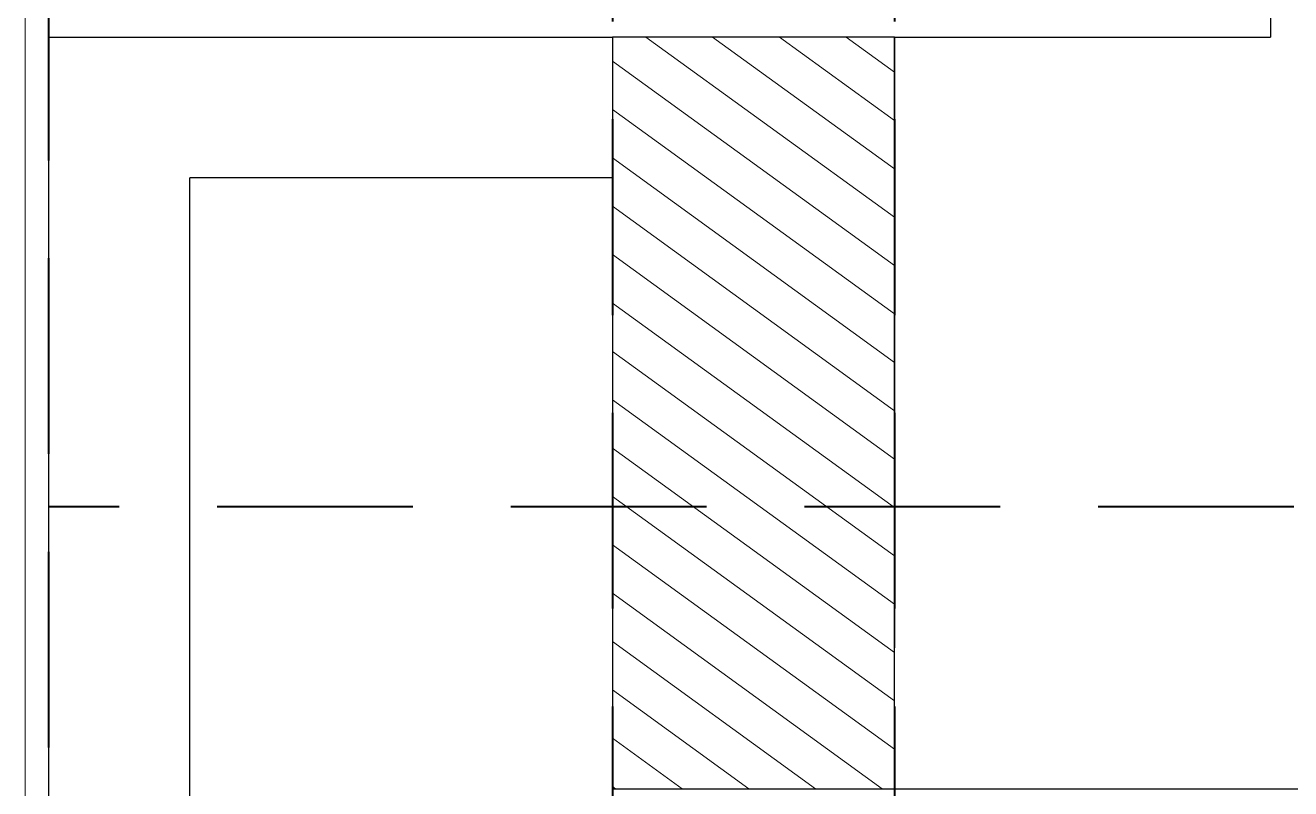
# Model space of a CAD drawing. Header units: inches. Extents: x -189347 to -188565, y -48525 to -47011.
# Drawn here: x -189249.95 to -189209.55, y -47997.87 to -47973.49 of the extents above; entities that cross this region are included whole.
import ezdxf

# ---------------------------------------------------------------- set-up
doc = ezdxf.new("R2010")
doc.units = ezdxf.units.IN
doc.header["$LTSCALE"] = 25
doc.header["$MEASUREMENT"] = 0
doc.linetypes.add('DASHED2', pattern=[0.375, 0.25, -0.125])
for name, color, linetype, lineweight in [('COLUMN', 1, 'Continuous', 30), ('COLUMNHATCH', 8, 'Continuous', 0), ('PLASTER LINE', 1, 'Continuous', 5), ('PP--BEAM', 104, 'DASHED2', 40), ('PP-WALL', 7, 'Continuous', 30)]:
    doc.layers.add(name, color=color, linetype=linetype, lineweight=lineweight)

msp = doc.modelspace()

# ---------------------------------------------------------------- hatches: boundary and pattern name
at = {"layer": 'COLUMNHATCH', "ltscale": 5}
h = msp.add_hatch(dxfattribs=at)
h.set_pattern_fill('ANSI31', color=256, scale=10, angle=99.05005462872136, style=0)
h.set_pattern_definition([(144.0500546287213, (-991.6262969374075, -2979.542852115199), (-0.7338478202626239, -1.011912731758918), [])])
h.paths.add_polyline_path([(-189231.1991238233, -47973.86745093866), (-189231.1991238233, -47997.86745093866), (-189222.1991238233, -47997.86745093866), (-189222.1991238233, -47973.86745093866)])

# ---------------------------------------------------------------- linework, layer by layer
at = {"layer": 'COLUMN'}
msp.add_lwpolyline([(-189231.1991238233, -47973.86745093924), (-189231.1991238233, -47997.86745093924), (-189222.1991238233, -47997.86745093924), (-189222.1991238233, -47973.86745093924)], close=True, dxfattribs=at)
at = {"layer": 'PLASTER LINE', "ltscale": 30}
msp.add_line((-189249.9491238231, -47973.11745093921), (-189249.9491238231, -48016.61745093927), dxfattribs=at)
at = {"layer": 'PP--BEAM'}
for p, q in [((-189231.1991238226, -47348.3674509393), (-189231.1991238226, -48338.36745093938)), ((-189222.1991238225, -47348.3674509393), (-189222.1991238225, -48326.36745093938)), ((-189249.1991238224, -48305.93015963093), (-189249.1991238224, -47625.86745093931)), ((-189003.1991238226, -47988.86745093932), (-189249.1991238224, -47988.86745093932))]:
    msp.add_line(p, q, dxfattribs=at)
at = {"layer": 'PP-WALL', "ltscale": 10}
for p, q in [((-189210.1991238233, -47951.36745093924), (-189210.1991238233, -47973.86745093924)), ((-189249.199123823, -47973.86745093924), (-189231.1991238233, -47973.86745093924)), ((-189222.1991238233, -47973.86745093924), (-189222.1991238233, -47993.36745093924)), ((-189222.1991238233, -47973.86745093924), (-189210.1991238233, -47973.86745093924)), ((-189231.1991238233, -47978.36745093924), (-189244.699123823, -47978.36745093924)), ((-189222.1991238233, -47997.86745093924), (-189222.1991238233, -48015.86745093924)), ((-189222.1991238233, -47997.86745093924), (-189096.1991238232, -47997.86745093924))]:
    msp.add_line(p, q, dxfattribs=at)
at = {"layer": 'PP-WALL'}
for p, q in [((-189249.199123823, -48015.86745093924), (-189249.199123823, -47973.86745093924)), ((-189244.699123823, -48011.36745093924), (-189244.699123823, -47978.36745093924))]:
    msp.add_line(p, q, dxfattribs=at)

doc.saveas('drawing.dxf')
